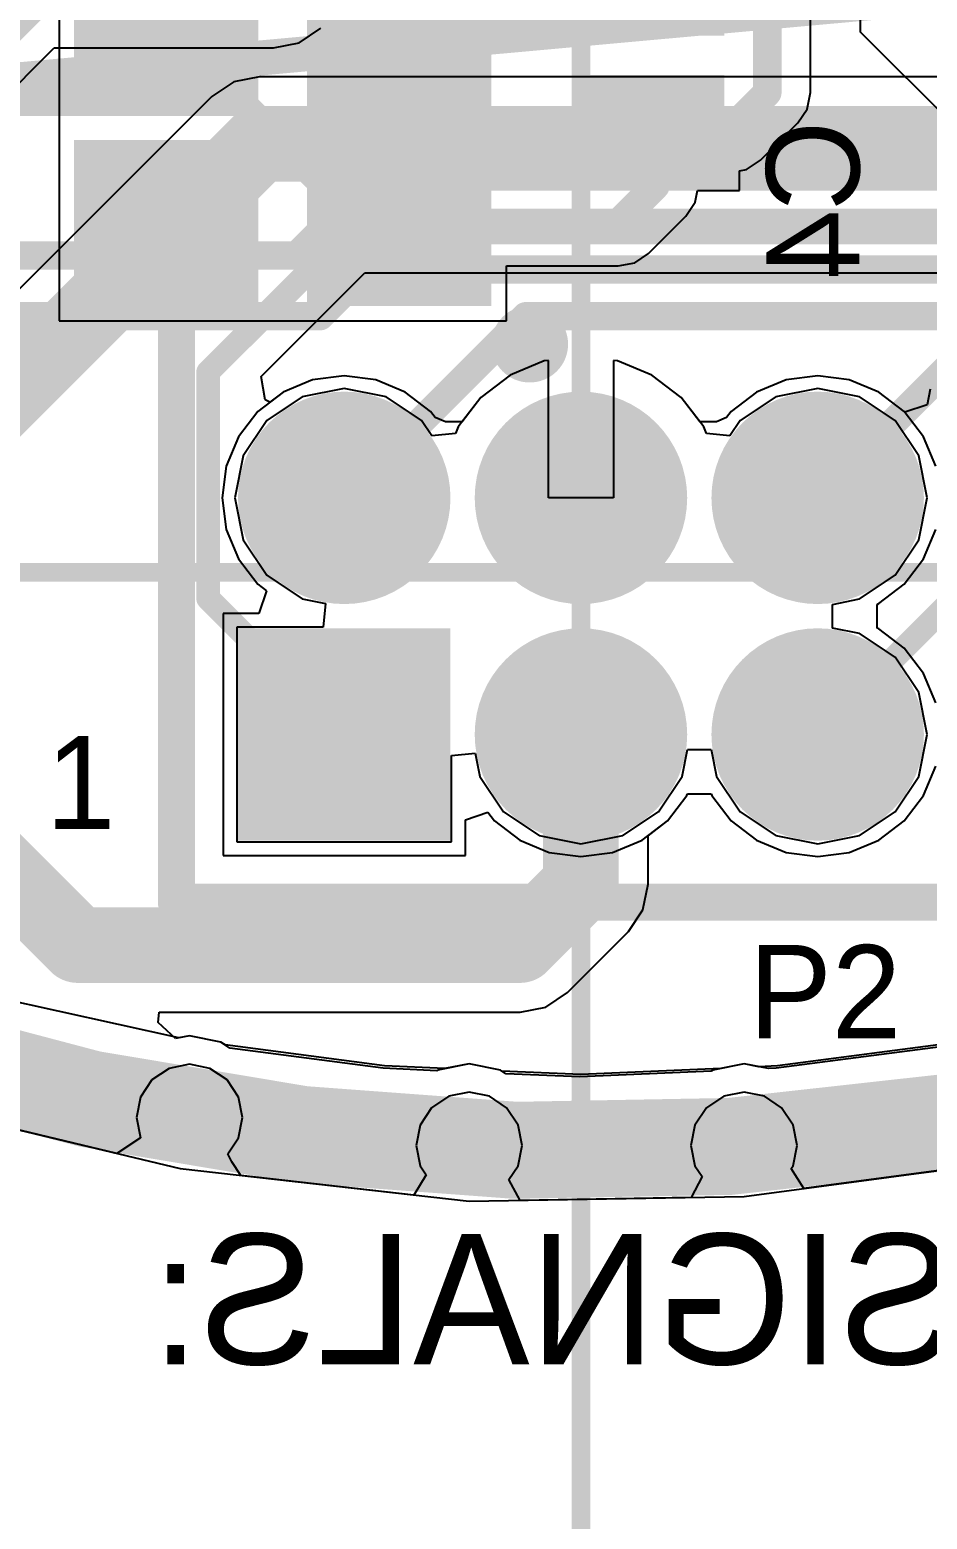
# Model space of a CAD drawing. Header units: millimetres. Extents: x 6 to 417, y 41 to 311.
# Drawn here: x 97.04 to 101.86, y 85.52 to 93.51 of the extents above; entities that cross this region are included whole.
import ezdxf

# ---------------------------------------------------------------- set-up
doc = ezdxf.new("R2010")
doc.units = ezdxf.units.MM
for name, color, linetype in [('BottomLayer', 5, 'Continuous'), ('BottomOverlay', 54, 'Continuous'), ('BottomPaste', 16, 'Continuous'), ('BottomSolder', 6, 'Continuous'), ('DrillDrawing', 1, 'Continuous'), ('KeepOutLayer', 6, 'Continuous'), ('Mechanical1', 6, 'Continuous'), ('Mechanical2', 216, 'Continuous'), ('Mechanical4', 56, 'Continuous'), ('MidLayer1', 16, 'Continuous'), ('MidLayer2', 76, 'Continuous'), ('MultiLayer', 9, 'Continuous'), ('TopLayer', 1, 'Continuous'), ('TopOverlay', 2, 'Continuous'), ('TopSolder', 216, 'Continuous')]:
    doc.layers.add(name, color=color, linetype=linetype)

msp = doc.modelspace()

# ---------------------------------------------------------------- linework, layer by layer
at = {"layer": 'BottomLayer'}
for p, q in [((101.2306, 93.175), (101.2306, 95.0451)), ((97.2, 94.05), (97.2, 93)), ((101.2131, 93.0867), (101.2306, 93.175)), ((101.1631, 93.0119), (101.2131, 93.0867)), ((97.2, 93), (97.2, 91.95)), ((100.9631, 92.8119), (101.1631, 93.0119)), ((100.8883, 92.7619), (100.9631, 92.8119)), ((100.85, 92.7543), (100.8883, 92.7619)), ((100.85, 92.65), (100.85, 92.7543)), ((100.6131, 92.5867), (100.6256, 92.65)), ((100.6256, 92.65), (100.85, 92.65)), ((100.5631, 92.5119), (100.6131, 92.5867)), ((100.3631, 92.3119), (100.5631, 92.5119)), ((100.2, 92.2444), (100.2883, 92.2619)), ((100.2883, 92.2619), (100.3631, 92.3119)), ((99.6, 91.95), (99.6, 92.2444)), ((99.6, 92.2444), (100.2, 92.2444)), ((97.2, 91.95), (98.35, 91.95)), ((98.35, 91.95), (98.35, 91.95)), ((98.35, 91.95), (98.45, 91.95)), ((98.45, 91.95), (98.45, 91.95)), ((98.45, 91.95), (99.6, 91.95)), ((99.8032, 91.7346), (99.6197, 91.6586)), ((99.825, 91.7375), (99.8032, 91.7346)), ((99.825, 91), (99.825, 91.7375)), ((100.1968, 91.7346), (100.175, 91.7375)), ((100.175, 91.7375), (100.175, 91)), ((100.3803, 91.6586), (100.1968, 91.7346)), ((98.5603, 91.6333), (98.4022, 91.5678)), ((98.73, 91.6556), (98.5603, 91.6333)), ((98.8997, 91.6333), (98.73, 91.6556)), ((99.0578, 91.5678), (98.8997, 91.6333)), ((99.6197, 91.6586), (99.4622, 91.5378)), ((100.5378, 91.5378), (100.3803, 91.6586)), ((101.1003, 91.6333), (100.9422, 91.5678)), ((101.27, 91.6556), (101.1003, 91.6333)), ((101.4397, 91.6333), (101.27, 91.6556)), ((101.5978, 91.5678), (101.4397, 91.6333)), ((98.4022, 91.5678), (98.2664, 91.4636)), ((99.1936, 91.4636), (99.0578, 91.5678)), ((99.4622, 91.5378), (99.363, 91.4084)), ((100.637, 91.4084), (100.5378, 91.5378)), ((100.9422, 91.5678), (100.8064, 91.4636)), ((101.7336, 91.4636), (101.5978, 91.5678)), ((98.2664, 91.4636), (98.1622, 91.3278)), ((99.2185, 91.4312), (99.1936, 91.4636)), ((100.8064, 91.4636), (100.7816, 91.4312)), ((101.8378, 91.3278), (101.7336, 91.4636)), ((99.2735, 91.4084), (99.2185, 91.4312)), ((99.363, 91.4084), (99.2735, 91.4084)), ((100.7265, 91.4084), (100.637, 91.4084)), ((100.7816, 91.4312), (100.7265, 91.4084)), ((98.1622, 91.3278), (98.0967, 91.1697)), ((101.9033, 91.1697), (101.8378, 91.3278)), ((98.0967, 91.1697), (98.0744, 91)), ((98.0744, 91), (98.0967, 90.8303)), ((100.175, 91), (99.825, 91)), ((98.0967, 90.8303), (98.1622, 90.6722)), ((101.8378, 90.6722), (101.9033, 90.8303)), ((98.1622, 90.6722), (98.2664, 90.5364)), ((101.7336, 90.5364), (101.8378, 90.6722)), ((98.2664, 90.5364), (98.3135, 90.5003)), ((98.3135, 90.5003), (98.2727, 90.38)), ((101.5978, 90.4322), (101.7336, 90.5364)), ((101.5888, 90.4285), (101.5978, 90.4322)), ((101.5888, 90.3015), (101.5888, 90.4285)), ((98.2727, 90.38), (98.08, 90.38)), ((98.08, 90.38), (98.08, 89.08)), ((101.5978, 90.2978), (101.5888, 90.3015)), ((101.7336, 90.1936), (101.5978, 90.2978)), ((101.8378, 90.0578), (101.7336, 90.1936)), ((101.9033, 89.8997), (101.8378, 90.0578)), ((101.8378, 89.4022), (101.9033, 89.5603)), ((100.4636, 89.2664), (100.5678, 89.4022)), ((100.5678, 89.4022), (100.5715, 89.4112)), ((100.5715, 89.4112), (100.6985, 89.4112)), ((100.6985, 89.4112), (100.7022, 89.4022)), ((100.7022, 89.4022), (100.8064, 89.2664)), ((101.7336, 89.2664), (101.8378, 89.4022)), ((99.38, 89.2727), (99.5003, 89.3135)), ((99.5003, 89.3135), (99.5364, 89.2664)), ((99.38, 89.08), (99.38, 89.2727)), ((99.5364, 89.2664), (99.6722, 89.1622)), ((100.3278, 89.1622), (100.4636, 89.2664)), ((100.8064, 89.2664), (100.9422, 89.1622)), ((101.5978, 89.1622), (101.7336, 89.2664)), ((99.6722, 89.1622), (99.8303, 89.0967)), ((100.1697, 89.0967), (100.3278, 89.1622)), ((100.9422, 89.1622), (101.1003, 89.0967)), ((101.4397, 89.0967), (101.5978, 89.1622)), ((98.08, 89.08), (99.38, 89.08)), ((99.8303, 89.0967), (100, 89.0744)), ((100, 89.0744), (100.1697, 89.0967)), ((101.1003, 89.0967), (101.27, 89.0744)), ((101.27, 89.0744), (101.4397, 89.0967)), ((97.843, 88.1015), (96.8696, 88.3173)), ((97.9, 88.1128), (97.843, 88.1015)), ((98.0675, 88.0795), (97.9, 88.1128)), ((102.1002, 88.0889), (101.0541, 87.9512)), ((98.0912, 88.0637), (98.0675, 88.0795)), ((98.9459, 87.9512), (98.0912, 88.0637)), ((99.2705, 87.937), (98.9459, 87.9512)), ((99.4, 87.9628), (99.2705, 87.937)), ((99.5675, 87.9294), (99.4, 87.9628)), ((99.5762, 87.9237), (99.5675, 87.9294)), ((100.7499, 87.9379), (100, 87.9051)), ((100.875, 87.9628), (100.7499, 87.9379)), ((100.9551, 87.9468), (100.875, 87.9628)), ((101.0541, 87.9512), (100.9551, 87.9468)), ((100, 87.9051), (99.5762, 87.9237))]:
    msp.add_line(p, q, dxfattribs=at)
at = {"layer": 'BottomLayer', "const_width": 0.1524}
for points in [[(101, 93.175), (101, 95.2)], [(98, 93.506), (98.2, 93.706)], [(100.8, 92.975), (101, 93.175)], [(100.4, 92.975), (100.8, 92.975)], [(100.4, 92.675), (100.4, 92.975)], [(100.2, 92.475), (100.4, 92.675)], [(99.25, 92.475), (100.2, 92.475)]]:
    msp.add_lwpolyline(points, dxfattribs=at)
at = {"layer": 'BottomLayer'}
for points, const_width in [([(97.9619, 93.506, 1), (98.0381, 93.506, 1)], 0.0762), ([(100.9619, 93.175, 1), (101.0381, 93.175, 1)], 0.0762), ([(100.9619, 93.175, 1), (101.0381, 93.175, 1)], 0.0762), ([(100.3619, 92.975, 1), (100.4381, 92.975, 1)], 0.0762), ([(100.3619, 92.975, 1), (100.4381, 92.975, 1)], 0.0762), ([(100.7619, 92.975, 1), (100.8381, 92.975, 1)], 0.0762), ([(100.7619, 92.975, 1), (100.8381, 92.975, 1)], 0.0762), ([(100.3619, 92.675, 1), (100.4381, 92.675, 1)], 0.0762), ([(100.3619, 92.675, 1), (100.4381, 92.675, 1)], 0.0762), ([(99.2119, 92.475, 1), (99.2881, 92.475, 1)], 0.0762), ([(100.1619, 92.475, 1), (100.2381, 92.475, 1)], 0.0762), ([(100.1619, 92.475, 1), (100.2381, 92.475, 1)], 0.0762), ([(98.48, 91, 1), (98.98, 91, 1)], 0.5), ([(99.75, 91, 1), (100.25, 91, 1)], 0.5), ([(101.02, 91, 1), (101.52, 91, 1)], 0.5), ([(99.75, 89.73, 1), (100.25, 89.73, 1)], 0.5), ([(101.02, 89.73, 1), (101.52, 89.73, 1)], 0.5)]:
    msp.add_lwpolyline(points, format="xyb", close=True, dxfattribs=dict(at, const_width=const_width))
at = {"layer": 'BottomLayer', "const_width": 0.508}
msp.add_lwpolyline([(104.1759, 88.2181, -0.258939), (92.2095, 90.2246)], format="xyb", dxfattribs=at)
at = {"layer": 'BottomLayer'}
for points in [[(98.2, 93.9), (97.35, 93.9), (98.2, 93.15), (97.35, 93.15)], [(99.45, 93.9), (98.6, 93.9), (99.45, 93.15), (98.6, 93.15)], [(100.1, 93.2), (100.1, 92.8), (100.7, 93.2), (100.7, 92.8)], [(98.2, 92.85), (97.35, 92.85), (98.2, 92.1), (97.35, 92.1)], [(99.45, 92.85), (98.6, 92.85), (99.45, 92.1), (98.6, 92.1)], [(98.23, 89.23), (99.23, 89.23), (98.23, 90.23), (99.23, 90.23)]]:
    msp.add_solid(points, dxfattribs=at)
at = {"layer": 'BottomOverlay'}
for points, const_width in [([(99.7809, 91.825, 1), (99.6691, 91.825, 1)], 0.3), ([(99.5941, 91.825, 1), (99.7441, 91.825, 1)], 0.15), ([(99.7059, 91.825, 1), (99.8559, 91.825, 1)], 0.15)]:
    msp.add_lwpolyline(points, format="xyb", close=True, dxfattribs=dict(at, const_width=const_width))
at = {"layer": 'BottomPaste'}
for points in [[(98.15, 93.85), (97.4, 93.85), (98.15, 93.2), (97.4, 93.2)], [(99.4, 93.85), (98.65, 93.85), (99.4, 93.2), (98.65, 93.2)], [(100.15, 93.15), (100.15, 92.85), (100.65, 93.15), (100.65, 92.85)], [(98.15, 92.8), (97.4, 92.8), (98.15, 92.15), (97.4, 92.15)], [(99.4, 92.8), (98.65, 92.8), (99.4, 92.15), (98.65, 92.15)]]:
    msp.add_solid(points, dxfattribs=at)
at = {"layer": 'BottomSolder', "const_width": 0.57}
for points in [[(98.445, 91, 1), (99.015, 91, 1)], [(99.715, 91, 1), (100.285, 91, 1)], [(100.985, 91, 1), (101.555, 91, 1)], [(99.715, 89.73, 1), (100.285, 89.73, 1)], [(100.985, 89.73, 1), (101.555, 89.73, 1)]]:
    msp.add_lwpolyline(points, format="xyb", close=True, dxfattribs=at)
at = {"layer": 'BottomSolder'}
for points in [[(100.03, 94.02), (100.03, 93.48), (100.77, 94.02), (100.77, 93.48)], [(98.27, 93.97), (97.28, 93.97), (98.27, 93.08), (97.28, 93.08)], [(99.52, 93.97), (98.53, 93.97), (99.52, 93.08), (98.53, 93.08)], [(100.03, 93.27), (100.03, 92.73), (100.77, 93.27), (100.77, 92.73)], [(98.27, 92.92), (97.28, 92.92), (98.27, 92.03), (97.28, 92.03)], [(99.52, 92.92), (98.53, 92.92), (99.52, 92.03), (98.53, 92.03)], [(98.16, 89.16), (99.3, 89.16), (98.16, 90.3), (99.3, 90.3)]]:
    msp.add_solid(points, dxfattribs=at)
at = {"layer": 'DrillDrawing', "const_width": 0.1}
for points in [[(119.9857, 99, -39.996351), (119.9857, 101)], [(119.9819, 99, -39.98872), (119.9819, 101)]]:
    msp.add_lwpolyline(points, format="xyb", dxfattribs=at)
at = {"layer": 'KeepOutLayer', "const_width": 0.1}
msp.add_lwpolyline([(119.9857, 99, -39.996351), (119.9857, 101)], format="xyb", dxfattribs=at)
at = {"layer": 'Mechanical1', "const_width": 0.1}
msp.add_lwpolyline([(91, 90.6), (112.8, 90.6)], dxfattribs=at)
at = {"layer": 'Mechanical2', "const_width": 0.1}
msp.add_lwpolyline([(100, 77.4531), (100, 94.92)], dxfattribs=at)
at = {"layer": 'Mechanical4', "const_width": 0.1}
for points in [[(91.7438, 92.8119), (109.394, 94.4138)], [(91.6975, 92.7192), (109.4684, 94.3321)]]:
    msp.add_lwpolyline(points, dxfattribs=at)
at = {"layer": 'MidLayer1'}
for p, q in [((99.8032, 91.7346), (99.6197, 91.6586)), ((99.825, 91.7375), (99.8032, 91.7346)), ((99.825, 91), (99.825, 91.7375)), ((100.1968, 91.7346), (100.175, 91.7375)), ((100.175, 91.7375), (100.175, 91)), ((100.3803, 91.6586), (100.1968, 91.7346)), ((99.6197, 91.6586), (99.4622, 91.5378)), ((100.5378, 91.5378), (100.3803, 91.6586)), ((98.5052, 91.5428), (98.3146, 91.4154)), ((98.73, 91.5875), (98.5052, 91.5428)), ((98.9548, 91.5428), (98.73, 91.5875)), ((99.1454, 91.4154), (98.9548, 91.5428)), ((99.4622, 91.5378), (99.3414, 91.3803)), ((100.6586, 91.3803), (100.5378, 91.5378)), ((101.0452, 91.5428), (100.8546, 91.4154)), ((101.27, 91.5875), (101.0452, 91.5428)), ((101.4948, 91.5428), (101.27, 91.5875)), ((101.6854, 91.4154), (101.4948, 91.5428)), ((98.3146, 91.4154), (98.1872, 91.2248)), ((99.2005, 91.3329), (99.1454, 91.4154)), ((99.3414, 91.3803), (99.3269, 91.3454)), ((100.6731, 91.3454), (100.6586, 91.3803)), ((100.8546, 91.4154), (100.7995, 91.3329)), ((101.8128, 91.2248), (101.6854, 91.4154)), ((99.3269, 91.3454), (99.2005, 91.3329)), ((100.7995, 91.3329), (100.6731, 91.3454)), ((98.1872, 91.2248), (98.1425, 91)), ((101.8575, 91), (101.8128, 91.2248)), ((98.1425, 91), (98.1872, 90.7752)), ((100.175, 91), (99.825, 91)), ((101.8128, 90.7752), (101.8575, 91)), ((98.1872, 90.7752), (98.3146, 90.5846)), ((101.6854, 90.5846), (101.8128, 90.7752)), ((98.3146, 90.5846), (98.5052, 90.4572)), ((101.4948, 90.4572), (101.6854, 90.5846)), ((98.5052, 90.4572), (98.6291, 90.4326)), ((98.6291, 90.4326), (98.6166, 90.3062)), ((101.3504, 90.4285), (101.4948, 90.4572)), ((101.3504, 90.3015), (101.3504, 90.4285)), ((98.6166, 90.3062), (98.1538, 90.3062)), ((98.1538, 90.3062), (98.1538, 89.1538)), ((101.4948, 90.2728), (101.3504, 90.3015)), ((101.6854, 90.1454), (101.4948, 90.2728)), ((101.8128, 89.9548), (101.6854, 90.1454)), ((101.8575, 89.73), (101.8128, 89.9548)), ((101.8128, 89.5052), (101.8575, 89.73)), ((99.3062, 89.6166), (99.4326, 89.6291)), ((99.3062, 89.1538), (99.3062, 89.6166)), ((99.4326, 89.6291), (99.4572, 89.5052)), ((100.5428, 89.5052), (100.5715, 89.6496)), ((100.5715, 89.6496), (100.6985, 89.6496)), ((100.6985, 89.6496), (100.7272, 89.5052)), ((99.4572, 89.5052), (99.5846, 89.3146)), ((100.4154, 89.3146), (100.5428, 89.5052)), ((100.7272, 89.5052), (100.8546, 89.3146)), ((101.6854, 89.3146), (101.8128, 89.5052)), ((99.5846, 89.3146), (99.7752, 89.1872)), ((100.2248, 89.1872), (100.4154, 89.3146)), ((100.8546, 89.3146), (101.0452, 89.1872)), ((101.4948, 89.1872), (101.6854, 89.3146)), ((98.1538, 89.1538), (99.3062, 89.1538)), ((99.7752, 89.1872), (100, 89.1425)), ((100, 89.1425), (100.2248, 89.1872)), ((101.0452, 89.1872), (101.27, 89.1425)), ((101.27, 89.1425), (101.4948, 89.1872)), ((97.791, 87.9382), (97.6986, 87.8764)), ((97.9, 87.9599), (97.791, 87.9382)), ((98.009, 87.9382), (97.9, 87.9599)), ((98.1014, 87.8764), (98.009, 87.9382)), ((97.6986, 87.8764), (97.6368, 87.784)), ((98.1632, 87.784), (98.1014, 87.8764)), ((97.6368, 87.784), (97.6151, 87.675)), ((98.1849, 87.675), (98.1632, 87.784)), ((99.291, 87.7881), (99.1986, 87.7264)), ((99.4, 87.8098), (99.291, 87.7881)), ((99.509, 87.7881), (99.4, 87.8098)), ((99.6014, 87.7264), (99.509, 87.7881)), ((100.766, 87.7881), (100.6736, 87.7264)), ((100.875, 87.8098), (100.766, 87.7881)), ((100.984, 87.7881), (100.875, 87.8098)), ((101.0764, 87.7264), (100.984, 87.7881)), ((99.1986, 87.7264), (99.1368, 87.634)), ((99.6632, 87.634), (99.6014, 87.7264)), ((100.6736, 87.7264), (100.6118, 87.634)), ((101.1382, 87.634), (101.0764, 87.7264)), ((97.5103, 87.4814), (96.7399, 87.6662)), ((97.6151, 87.675), (97.6368, 87.566)), ((98.1632, 87.566), (98.1849, 87.675)), ((99.1368, 87.634), (99.1151, 87.525)), ((99.6849, 87.525), (99.6632, 87.634)), ((100.6118, 87.634), (100.5901, 87.525)), ((101.1599, 87.525), (101.1382, 87.634)), ((97.6368, 87.566), (97.5103, 87.4814)), ((98.1059, 87.4802), (98.1632, 87.566)), ((98.1261, 87.4366), (98.1059, 87.4802)), ((99.1151, 87.525), (99.1368, 87.4159)), ((99.6632, 87.4159), (99.6849, 87.525)), ((100.5901, 87.525), (100.6118, 87.4159)), ((101.1382, 87.4159), (101.1599, 87.525)), ((98.1752, 87.3632), (98.1261, 87.4366)), ((99.1368, 87.4159), (99.1696, 87.3669)), ((99.6132, 87.3411), (99.6632, 87.4159)), ((100.6118, 87.4159), (100.6507, 87.3577)), ((101.128, 87.4007), (101.1382, 87.4159)), ((101.1952, 87.293), (101.128, 87.4007)), ((102.2197, 87.4306), (101.1952, 87.293)), ((99.1035, 87.2584), (98.1752, 87.3632)), ((99.1696, 87.3669), (99.1035, 87.2584)), ((99.674, 87.2296), (99.6132, 87.3411)), ((100.6507, 87.3577), (100.5918, 87.2452)), ((100.5918, 87.2452), (99.674, 87.2296))]:
    msp.add_line(p, q, dxfattribs=at)
at = {"layer": 'MidLayer1', "const_width": 0.5}
for points in [[(98.48, 91, 1), (98.98, 91, 1)], [(99.75, 91, 1), (100.25, 91, 1)], [(101.02, 91, 1), (101.52, 91, 1)], [(99.75, 89.73, 1), (100.25, 89.73, 1)], [(101.02, 89.73, 1), (101.52, 89.73, 1)]]:
    msp.add_lwpolyline(points, format="xyb", close=True, dxfattribs=at)
at = {"layer": 'MidLayer1'}
msp.add_solid([(98.23, 89.23), (99.23, 89.23), (98.23, 90.23), (99.23, 90.23)], dxfattribs=at)
at = {"layer": 'MidLayer2'}
for p, q in [((101.5, 93.5), (101.5, 95.9828)), ((102, 93), (101.5, 93.5))]:
    msp.add_line(p, q, dxfattribs=at)
at = {"layer": 'MidLayer2', "const_width": 0.1524}
for points in [[(91.625, 93.125), (98.175, 93.125)], [(98.175, 93.125), (98.575, 92.725)], [(98.575, 92.725), (106.425, 92.725)], [(98.475, 92.3), (98.65, 92.475)], [(98.65, 92.475), (108.05, 92.475)], [(95.3, 92.3), (98.475, 92.3)], [(98.6, 91.975), (98.85, 92.225)], [(98.85, 92.225), (108.3, 92.225)], [(94.475, 91.975), (98.6, 91.975)], [(98.73, 91), (99.705, 91.975)], [(99.705, 91.975), (108.6, 91.975)], [(101.27, 91), (101.995, 91.725)]]:
    msp.add_lwpolyline(points, dxfattribs=at)
at = {"layer": 'MidLayer2'}
for points, const_width in [([(98.1369, 93.125, 1), (98.2131, 93.125, 1)], 0.0762), ([(98.1369, 93.125, 1), (98.2131, 93.125, 1)], 0.0762), ([(98.5369, 92.725, 1), (98.6131, 92.725, 1)], 0.0762), ([(98.5369, 92.725, 1), (98.6131, 92.725, 1)], 0.0762), ([(98.6119, 92.475, 1), (98.6881, 92.475, 1)], 0.0762), ([(98.6119, 92.475, 1), (98.6881, 92.475, 1)], 0.0762), ([(98.4369, 92.3, 1), (98.5131, 92.3, 1)], 0.0762), ([(98.4369, 92.3, 1), (98.5131, 92.3, 1)], 0.0762), ([(98.8119, 92.225, 1), (98.8881, 92.225, 1)], 0.0762), ([(98.8119, 92.225, 1), (98.8881, 92.225, 1)], 0.0762), ([(98.5619, 91.975, 1), (98.6381, 91.975, 1)], 0.0762), ([(98.5619, 91.975, 1), (98.6381, 91.975, 1)], 0.0762), ([(99.6669, 91.975, 1), (99.7431, 91.975, 1)], 0.0762), ([(99.6669, 91.975, 1), (99.7431, 91.975, 1)], 0.0762), ([(98.48, 91, 1), (98.98, 91, 1)], 0.5), ([(99.75, 91, 1), (100.25, 91, 1)], 0.5), ([(101.02, 91, 1), (101.52, 91, 1)], 0.5), ([(98.6919, 91, 1), (98.7681, 91, 1)], 0.0762), ([(101.2319, 91, 1), (101.3081, 91, 1)], 0.0762), ([(99.75, 89.73, 1), (100.25, 89.73, 1)], 0.5), ([(101.02, 89.73, 1), (101.52, 89.73, 1)], 0.5)]:
    msp.add_lwpolyline(points, format="xyb", close=True, dxfattribs=dict(at, const_width=const_width))
msp.add_solid([(98.23, 89.23), (99.23, 89.23), (98.23, 90.23), (99.23, 90.23)], dxfattribs=at)
at = {"layer": 'MultiLayer'}
for p, q in [((96.3905, 87.75), (97.85, 87.4)), ((100.875, 87.25), (102.55, 87.475)), ((97.85, 87.4), (99.4, 87.225)), ((99.4, 87.225), (100.875, 87.25))]:
    msp.add_line(p, q, dxfattribs=at)
at = {"layer": 'MultiLayer', "const_width": 0.5}
for points in [[(98.48, 91, 1), (98.98, 91, 1)], [(99.75, 91, 1), (100.25, 91, 1)], [(101.02, 91, 1), (101.52, 91, 1)], [(99.75, 89.73, 1), (100.25, 89.73, 1)], [(101.02, 89.73, 1), (101.52, 89.73, 1)]]:
    msp.add_lwpolyline(points, format="xyb", close=True, dxfattribs=at)
at = {"layer": 'MultiLayer'}
msp.add_solid([(98.23, 89.23), (99.23, 89.23), (98.23, 90.23), (99.23, 90.23)], dxfattribs=at)
at = {"layer": 'TopLayer'}
for p, q in [((98.4878, 93.4423), (98.6046, 93.5204)), ((96.1351, 92.3758), (97.1742, 93.4149)), ((97.1742, 93.4149), (98.35, 93.4149)), ((98.35, 93.4149), (98.4878, 93.4423)), ((98.1372, 93.2327), (98.0204, 93.1546)), ((98.275, 93.2601), (98.1372, 93.2327)), ((101.9508, 93.2601), (98.275, 93.2601)), ((98.0204, 93.1546), (96.5423, 91.6766)), ((98.2847, 91.6518), (98.8402, 92.2073)), ((98.8402, 92.2073), (102.3085, 92.2073)), ((99.8032, 91.7346), (99.6197, 91.6586)), ((99.825, 91.7375), (99.8032, 91.7346)), ((99.825, 91), (99.825, 91.7375)), ((100.1968, 91.7346), (100.175, 91.7375)), ((100.175, 91.7375), (100.175, 91)), ((100.3803, 91.6586), (100.1968, 91.7346)), ((98.3054, 91.5265), (98.2847, 91.6518)), ((98.5603, 91.6333), (98.4022, 91.5678)), ((98.73, 91.6556), (98.5603, 91.6333)), ((98.8997, 91.6333), (98.73, 91.6556)), ((99.0578, 91.5678), (98.8997, 91.6333)), ((99.6197, 91.6586), (99.4622, 91.5378)), ((100.5378, 91.5378), (100.3803, 91.6586)), ((101.1003, 91.6333), (100.9422, 91.5678)), ((101.27, 91.6556), (101.1003, 91.6333)), ((101.4397, 91.6333), (101.27, 91.6556)), ((101.5978, 91.5678), (101.4397, 91.6333)), ((98.3316, 91.5136), (98.3054, 91.5265)), ((98.4022, 91.5678), (98.3316, 91.5136)), ((99.1936, 91.4636), (99.0578, 91.5678)), ((99.4622, 91.5378), (99.363, 91.4084)), ((100.637, 91.4084), (100.5378, 91.5378)), ((100.9422, 91.5678), (100.8064, 91.4636)), ((101.7336, 91.4636), (101.5978, 91.5678)), ((101.8739, 91.5833), (101.8573, 91.5)), ((99.2185, 91.4312), (99.1936, 91.4636)), ((100.8064, 91.4636), (100.7816, 91.4312)), ((101.7371, 91.4591), (101.7336, 91.4636)), ((101.8573, 91.5), (101.7371, 91.4591)), ((99.2735, 91.4084), (99.2185, 91.4312)), ((99.363, 91.4084), (99.2735, 91.4084)), ((100.7265, 91.4084), (100.637, 91.4084)), ((100.7816, 91.4312), (100.7265, 91.4084)), ((100.175, 91), (99.825, 91)), ((101.8378, 89.4022), (101.9033, 89.5603)), ((100.4636, 89.2664), (100.5678, 89.4022)), ((100.5678, 89.4022), (100.5715, 89.4112)), ((100.5715, 89.4112), (100.6985, 89.4112)), ((100.6985, 89.4112), (100.7022, 89.4022)), ((100.7022, 89.4022), (100.8064, 89.2664)), ((101.7336, 89.2664), (101.8378, 89.4022)), ((100.3601, 89.187), (100.4636, 89.2664)), ((100.8064, 89.2664), (100.9422, 89.1622)), ((101.5978, 89.1622), (101.7336, 89.2664)), ((100.3601, 88.927), (100.3601, 89.187)), ((100.9422, 89.1622), (101.1003, 89.0967)), ((101.4397, 89.0967), (101.5978, 89.1622)), ((101.1003, 89.0967), (101.27, 89.0744)), ((101.27, 89.0744), (101.4397, 89.0967)), ((100.3327, 88.7892), (100.3601, 88.927)), ((100.2546, 88.6724), (100.3327, 88.7892)), ((99.9276, 88.3454), (100.2546, 88.6724)), ((99.8108, 88.2673), (99.9276, 88.3454)), ((99.673, 88.2399), (99.8108, 88.2673)), ((97.7314, 88.1837), (97.7376, 88.2399)), ((97.825, 88.0979), (97.7314, 88.1837)), ((97.7376, 88.2399), (99.673, 88.2399)), ((97.9, 88.1128), (97.825, 88.0979)), ((98.0675, 88.0795), (97.9, 88.1128)), ((98.1167, 88.0467), (98.0675, 88.0795)), ((98.9392, 87.9384), (98.1167, 88.0467)), ((102.0936, 88.0761), (101.0475, 87.9384)), ((99.227, 87.9258), (98.9392, 87.9384)), ((99.2325, 87.9294), (99.227, 87.9258)), ((99.4, 87.9628), (99.2325, 87.9294)), ((99.5675, 87.9294), (99.4, 87.9628)), ((99.5972, 87.9096), (99.5675, 87.9294)), ((100.7075, 87.9294), (100.698, 87.9231)), ((100.875, 87.9628), (100.7075, 87.9294)), ((101.0066, 87.9366), (100.875, 87.9628)), ((101.0475, 87.9384), (101.0066, 87.9366)), ((99.9933, 87.8923), (99.5972, 87.9096)), ((100.698, 87.9231), (99.9933, 87.8923))]:
    msp.add_line(p, q, dxfattribs=at)
for points, const_width in [([(95.775, 92.525), (97.025, 93.775)], 0.4064), ([(96.675, 91.3), (98.275, 92.9)], 0.4064), ([(98.275, 92.9), (102.1, 92.9)], 0.4064), ([(98, 91.675), (98.75, 92.425)], 0.127), ([(98.75, 92.425), (106.225, 92.425)], 0.127), ([(98, 90.46), (98, 91.675)], 0.127), ([(101.27, 89.73), (102.075, 90.535)], 0.127), ([(98, 90.46), (98.73, 89.73)], 0.127), ([(95.775, 90.125), (97.3, 88.6)], 0.4064), ([(100, 88.927), (100, 89.73)], 0.4064), ([(99.673, 88.6), (100, 88.927)], 0.4064), ([(97.3, 88.6), (99.673, 88.6)], 0.4064)]:
    msp.add_lwpolyline(points, dxfattribs=dict(at, const_width=const_width))
for points, const_width in [([(98.1734, 92.9, 1), (98.3766, 92.9, 1)], 0.2032), ([(98.1734, 92.9, 1), (98.3766, 92.9, 1)], 0.2032), ([(98.7183, 92.425, 1), (98.7818, 92.425, 1)], 0.0635), ([(98.7183, 92.425, 1), (98.7818, 92.425, 1)], 0.0635), ([(97.9682, 91.675, 1), (98.0317, 91.675, 1)], 0.0635), ([(97.9682, 91.675, 1), (98.0317, 91.675, 1)], 0.0635), ([(98.48, 91, 1), (98.98, 91, 1)], 0.5), ([(99.75, 91, 1), (100.25, 91, 1)], 0.5), ([(101.02, 91, 1), (101.52, 91, 1)], 0.5), ([(97.9682, 90.46, 1), (98.0317, 90.46, 1)], 0.0635), ([(97.9682, 90.46, 1), (98.0317, 90.46, 1)], 0.0635), ([(99.75, 89.73, 1), (100.25, 89.73, 1)], 0.5), ([(101.02, 89.73, 1), (101.52, 89.73, 1)], 0.5), ([(99.8984, 89.73, 1), (100.1016, 89.73, 1)], 0.2032), ([(98.6983, 89.73, 1), (98.7618, 89.73, 1)], 0.0635), ([(101.2383, 89.73, 1), (101.3018, 89.73, 1)], 0.0635), ([(99.8984, 88.927, 1), (100.1016, 88.927, 1)], 0.2032), ([(99.8984, 88.927, 1), (100.1016, 88.927, 1)], 0.2032), ([(97.1984, 88.6, 1), (97.4016, 88.6, 1)], 0.2032), ([(97.1984, 88.6, 1), (97.4016, 88.6, 1)], 0.2032), ([(99.5714, 88.6, 1), (99.7746, 88.6, 1)], 0.2032), ([(99.5714, 88.6, 1), (99.7746, 88.6, 1)], 0.2032)]:
    msp.add_lwpolyline(points, format="xyb", close=True, dxfattribs=dict(at, const_width=const_width))
at = {"layer": 'TopLayer', "const_width": 0.508}
msp.add_lwpolyline([(104.1692, 88.2053, -0.258939), (92.2028, 90.2118)], format="xyb", dxfattribs=at)
at = {"layer": 'TopLayer'}
msp.add_solid([(98.23, 89.23), (99.23, 89.23), (98.23, 90.23), (99.23, 90.23)], dxfattribs=at)
at = {"layer": 'TopOverlay', "const_width": 0.2}
for points in [[(97.83, 88.83), (97.83, 91.9)], [(97.83, 88.83), (102.17, 88.83)]]:
    msp.add_lwpolyline(points, dxfattribs=at)
at = {"layer": 'TopOverlay', "const_width": 0.1}
for points in [[(97.78, 91.9, 1), (97.88, 91.9, 1)], [(97.78, 88.83, 1), (97.88, 88.83, 1)], [(97.78, 88.83, 1), (97.88, 88.83, 1)]]:
    msp.add_lwpolyline(points, format="xyb", close=True, dxfattribs=at)
at = {"layer": 'TopSolder', "const_width": 0.57}
for points in [[(98.445, 91, 1), (99.015, 91, 1)], [(99.715, 91, 1), (100.285, 91, 1)], [(100.985, 91, 1), (101.555, 91, 1)], [(99.715, 89.73, 1), (100.285, 89.73, 1)], [(100.985, 89.73, 1), (101.555, 89.73, 1)]]:
    msp.add_lwpolyline(points, format="xyb", close=True, dxfattribs=at)
at = {"layer": 'TopSolder'}
msp.add_solid([(98.16, 89.16), (99.3, 89.16), (98.16, 90.3), (99.3, 90.3)], dxfattribs=at)

# ---------------------------------------------------------------- texts
at = {"layer": 'BottomOverlay', "text_generation_flag": 2}
for s, height, rotation, p in [('C4', 0.5, 90, (101.4939, 93.025)), ('BOB SIGNALS:', 0.700001, 360, (104.25, 86.35))]:
    msp.add_text(s, height=height, rotation=rotation, dxfattribs=at).set_placement(p)
at = {"layer": 'TopOverlay'}
msp.add_text('1', height=0.5, rotation=360, dxfattribs=at).set_placement((97.13, 89.222))
msp.add_text('P2', height=0.5, dxfattribs=at).set_placement((100.9, 88.1))

doc.saveas('drawing.dxf')
